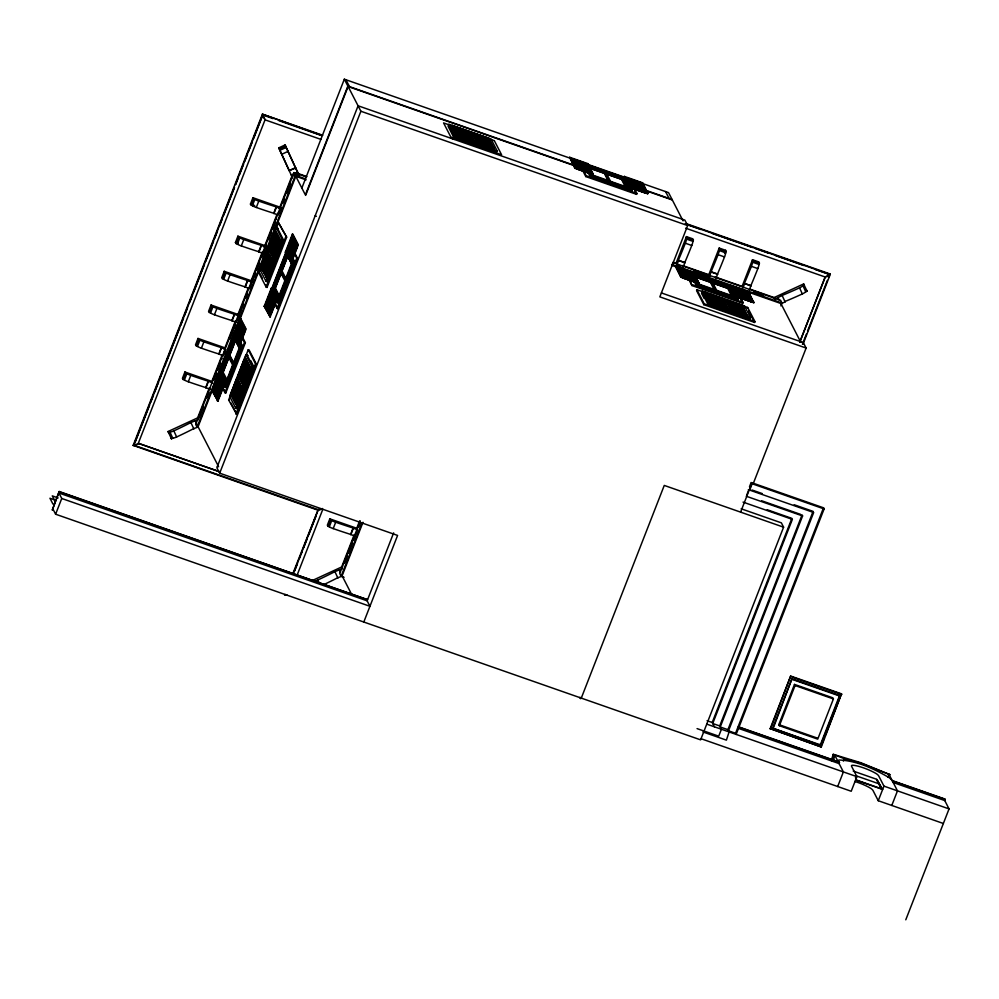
<?xml version="1.0" encoding="UTF-8"?>
<svg xmlns="http://www.w3.org/2000/svg" width="999" height="999" viewBox="0 0 999 999"><rect width="100%" height="100%" fill="white"/><g stroke="black" fill="none" stroke-linecap="round" stroke-linejoin="round"><path stroke-width="1.5" d="M165.497 363.886L133.829 445.179L318.569 509.815M455.444 128.184L455.906 127.51L469.355 132.73M455.507 127.035L468.818 131.693M455.219 128.047L455.731 127.16L455.257 127.835M455.744 129.071L456.256 128.184L455.744 129.071L470.217 134.415M455.956 129.196L456.381 128.746M456.481 130.22L456.955 129.545L470.442 134.54L469.917 135.427L470.442 134.54M456.093 129.758L456.605 128.871L456.143 129.545M456.655 130.557L457.13 129.882L456.655 130.557L470.954 135.552L470.442 136.451M456.743 129.42L456.268 130.095M457.492 132.48L457.967 131.806L471.266 136.463L456.83 130.906L471.091 136.114M457.48 130.569L456.968 131.456L457.48 130.569L470.741 135.439M457.604 131.119L457.13 131.793M457.779 131.456L457.305 132.13M457.967 131.806L457.542 132.268M470.979 137.475L471.491 136.588L458.179 131.93L471.615 137.138M458.666 133.167L458.191 133.841M458.753 134.628L459.228 133.953L472.664 139.161M458.366 134.178L458.878 133.292L458.404 133.966L467.719 137.225M458.928 134.965L459.39 134.291L458.928 134.965L473.226 139.96L472.702 140.847M459.627 136.326L460.102 135.652L473.364 140.534L460.102 135.652M471.603 140.522L459.403 136.189L459.915 135.302L459.44 135.976L473.201 140.734L468.481 131.556M468.993 132.03L468.568 132.492M468.918 133.179L469.393 132.505M469.218 132.168L468.706 133.067L469.218 132.168L455.681 127.373M456.568 129.083L469.867 133.741L455.569 128.746L456.081 127.847L469.567 132.842L469.043 133.729M469.692 133.391L456.206 128.396M469.792 134.865L470.267 134.191M470.042 134.078L455.781 128.859M470.104 135.777L470.616 134.877L457.08 130.095M472.14 138.162L457.879 132.942L458.354 132.268L471.84 137.263L471.316 138.149M458.179 131.93L457.667 132.83L472.015 137.6L471.503 138.499M458.828 133.504L472.352 138.274L471.84 139.161M472.49 138.836L459.053 133.616L458.529 134.515M473.651 134.553L474.125 133.878L473.651 134.553L487.949 139.548L487.437 140.447M473.726 133.404L487.025 138.062M459.353 134.503L472.877 139.286L472.365 140.185M473.776 135.115L488.086 140.11L473.776 135.115L474.3 134.228L487.737 139.423M473.901 133.741L473.426 134.415L473.901 133.741L487.437 138.536L486.913 139.435L487.437 138.536M473.002 139.835L459.565 134.628L459.053 135.527M474.6 135.115L474.125 135.789M474.775 135.452L474.3 136.126M474.875 136.925L475.337 136.251L474.875 136.925L489.123 142.145M475 135.577L474.475 136.476L475 135.577L488.299 140.235L487.787 141.134M475 137.487L475.524 136.601L475.049 137.275M475.649 137.15L475.174 137.825M475.349 138.162L475.861 137.275L475.387 137.949L489.66 143.182M475.749 138.636L476.223 137.962L489.485 142.832L476.036 137.612L475.524 138.499M475.924 138.973L476.398 138.299L475.924 138.973L490.184 144.193M476.398 140.21L476.923 139.323L476.448 139.997L490.746 144.98L490.234 145.879M477.834 142.707L478.309 142.033L491.62 146.678L491.096 147.577L491.62 146.678M478.084 141.895L477.609 142.57L478.084 141.895L491.396 146.541L477.947 141.334L477.435 142.22M486.775 138.861L487.2 138.399M487.562 139.098L474.075 134.103M487.999 141.246L488.474 140.572L474.95 135.802M488.598 141.121L475.162 135.914L474.7 136.588L488.961 141.808M488.311 142.145L488.823 141.259L475.299 136.463M475.824 137.487L489.348 142.27L488.836 143.157M476.348 138.524L489.872 143.294L489.36 144.181M489.997 143.844L476.56 138.636L476.048 139.523M490.359 144.53L476.873 139.535M490.521 144.867L477.097 139.66L476.573 140.547M490.871 145.542L477.435 140.335L476.923 141.221M477.085 141.558L477.609 140.659L491.096 145.654L490.571 146.553M491.221 146.204L476.96 141.009M572.415 160.552L572.739 159.291L585.963 164.073M572.502 160.427L572.739 159.291M572.689 160.777L572.927 159.653L586.238 164.298L572.652 159.428M572.864 161.126L573.101 159.99L586.401 164.648L586.176 165.784M572.939 161.588L573.264 160.315L586.663 165.447M573.214 161.788L573.438 160.664L586.925 165.659L586.7 166.796M573.476 162.612L573.801 161.338L573.563 162.475M573.726 162.812L573.963 161.676L587.275 166.333L586.95 167.595M573.813 163.274L574.138 162.013L587.624 167.02L574.313 162.362L573.988 163.624M574.263 163.836L574.487 162.7L587.712 167.482M587.737 168.819L587.974 167.695L574.662 163.037L574.425 164.173M574.512 164.635L574.837 163.374L588.324 168.381L587.999 169.643M574.787 164.86L575.024 163.724L588.324 168.381M574.875 165.335L575.199 164.061L588.498 168.719L588.274 169.855M575.037 165.659L575.362 164.398L588.586 169.181M575.299 165.871L575.536 164.735L588.848 169.393L575.362 164.398M575.561 166.683L575.886 165.422L589.11 170.205M576.086 167.695L576.411 166.421L589.622 171.216M572.464 158.754L576.947 168.544L572.464 158.754L585.776 163.411L590.259 173.202L576.423 168.356L576.66 167.233M590.184 173.576L590.421 172.452L590.184 173.576L576.598 168.706L576.835 167.57L590.234 172.09L575.736 167.02M585.551 164.872L585.876 163.611L585.639 164.748M585.901 165.572L586.238 164.298M587.212 167.807L587.449 166.671L573.963 161.676M588.523 170.654L588.848 169.393M588.786 170.879L589.023 169.743L575.624 165.21L575.486 166.221M589.048 171.678L589.373 170.404L575.886 165.422M589.135 171.541L589.373 170.404M589.31 171.878L589.547 170.754L575.973 165.884L575.911 167.357L576.236 166.096L589.547 170.754M589.56 172.69L589.885 171.416L576.498 166.895L589.972 171.878M627.047 179.67L627.372 178.409L640.596 183.192M627.584 180.694L627.734 179.096L627.497 180.232M627.672 180.569L627.909 179.433L641.121 184.216M627.847 180.906L628.084 179.77L641.57 184.778L628.259 180.12L628.021 181.256M628.109 181.718L628.433 180.457L641.645 185.24M628.97 183.416L629.295 182.143L642.607 186.801L642.369 187.937M629.145 183.754L629.47 182.492L642.969 187.5L642.644 188.761M629.944 184.99L630.169 183.853L643.481 188.511L630.007 183.516L629.845 185.115L644.18 189.86L630.694 184.865M630.032 185.464L630.357 184.203L643.656 188.848L643.431 189.985M630.207 185.802L630.531 184.54L643.831 189.198L643.506 190.459M629.557 183.729L627.097 177.872L640.409 182.53L645.129 191.708L644.892 192.32L631.068 187.475L631.218 185.876L644.53 190.534L644.293 191.671M640.546 184.678L640.871 183.416L627.372 178.409M640.634 184.553L640.871 183.416M641.058 185.689L641.383 184.428L627.909 179.433M641.583 186.713L641.907 185.439L628.508 180.919L642.082 185.789L641.845 186.913M641.758 187.05L641.907 185.439M627.759 181.031L642.257 186.126L642.032 187.263M628.895 182.954L643.144 187.837L642.981 189.435L643.306 188.174L628.808 183.079L629.033 181.943L642.432 186.476L642.207 187.6M642.457 188.411L642.782 187.138L629.295 182.143M643.481 188.511L643.244 189.648M643.681 190.784L644.005 189.523L630.531 184.54M643.943 190.996L644.093 189.997M644.18 189.86L644.03 191.458L644.355 190.197L630.956 185.664L630.893 187.15L637.637 189.348M631.218 185.876L644.692 190.871L644.467 192.008M631.068 187.475L631.393 186.214L644.867 191.209L644.63 192.345L632.654 188.149M678.833 269.755L679.058 268.619L692.544 273.626L692.482 275.087L692.719 273.951L679.32 269.43L679.083 270.554M679.17 270.429L679.32 269.43M679.345 270.766L679.582 269.63L692.894 274.288L692.569 275.549M679.869 271.79L680.107 270.654L693.418 275.312L693.181 276.436M693.356 276.785L693.593 275.649L680.282 270.991L680.044 272.128M680.132 272.602L680.456 271.341L680.219 272.477M680.744 273.489L680.981 272.352L694.28 277.01L694.055 278.134M681.006 274.313L681.33 273.039L694.642 277.697L694.405 278.833M681.181 274.638L681.505 273.376L694.817 278.034L694.667 279.633M681.705 275.662L682.03 274.4L695.254 279.183M695.179 280.644L695.504 279.383L682.205 274.725L681.88 275.999L696.103 280.856M682.055 276.336L682.379 275.075L695.853 280.057L695.529 281.318M682.217 276.661L682.542 275.399L695.853 280.057M682.742 277.672L683.066 276.411L682.742 277.672L696.053 282.33M696.315 282.555L682.929 278.034L683.154 276.898L696.628 281.568L696.39 282.18L682.654 277.21M678.883 268.269L692.195 272.927L691.957 274.063M683.079 277.522L678.608 267.732L678.371 268.344L692.369 273.276L692.132 274.413M692.544 273.626L692.307 274.75M692.744 275.899L693.069 274.638L679.582 269.63M679.757 269.98L693.244 274.975L693.006 276.111M693.768 275.999L693.443 277.26L693.768 275.999L680.282 270.991M693.618 277.597L693.943 276.336L680.631 271.678M680.806 272.015L694.105 276.661L693.88 277.797M680.981 272.352L694.467 277.36L694.23 278.496M694.492 279.295L694.817 278.034M694.755 279.508L694.992 278.371L681.505 273.376M695.704 281.668L696.028 280.394L682.717 275.736M696.028 280.394L695.791 281.531L688.873 278.996M696.228 282.692L696.553 281.418L682.979 276.548M723.039 300.2L708.603 294.63L722.914 299.638L722.389 300.524M722.165 298.489L708.903 293.619L708.378 294.505L708.516 293.706L713.236 302.884L726.548 307.53L726.31 308.142M708.778 294.98L709.253 294.305L722.514 299.188M709.028 294.168L708.553 294.842M709.302 295.991L709.777 295.317L723.264 300.324L722.739 301.211M709.552 295.204L709.078 295.879M709.44 296.553L709.952 295.667L709.477 296.341L723.776 301.336L723.264 302.222M710.252 296.553L709.777 297.227L710.252 296.553L723.601 300.999L710.127 296.004L709.615 296.903L724.088 302.235M710.426 296.89L709.952 297.565M710.601 297.24L710.139 297.914M710.776 297.577L710.314 298.251L710.776 297.577L724.3 302.347L723.788 303.246M724.437 302.909L711.163 298.039L724.662 303.047L724.138 303.933M711.3 298.601L710.838 299.275L711.3 298.601L724.837 303.384L724.312 304.283M711.475 298.951L711.013 299.625M711.4 300.075L711.875 299.4L725.174 304.058L724.662 304.945L725.174 304.058M711.875 299.4L725.311 304.62M711.713 300.974L712.225 300.087L711.75 300.761L726.048 305.744L725.536 306.631M712.524 300.974L712.05 301.648M712.225 301.985L712.737 301.086L712.262 301.76M712.974 303.134L713.436 302.46L726.698 307.33L713.261 302.098L712.737 302.997L726.236 308.004L726.748 307.105M712.562 302.647L713.086 301.76L712.612 302.435M722.689 299.525L708.428 294.293L708.903 293.619M709.902 295.879L723.438 300.662L722.914 301.548M723.913 301.898L709.652 296.678M724.887 305.07L725.361 304.395M710.701 298.713L724.962 303.933L710.651 298.926L711.163 298.039M725.486 304.957L712.05 299.75L711.538 300.637M712.175 300.299L725.699 305.07L725.187 305.969M725.836 305.632L712.387 300.412L711.875 301.311M725.749 306.755L726.223 306.081L712.699 301.311M727.06 300.2L740.371 304.857M740.259 306.231L740.771 305.332L727.472 300.687L740.908 305.894M726.348 306.631L712.911 301.423L712.399 302.322M713.036 301.973L726.56 306.755L726.048 307.642M727.771 301.573L727.297 302.247L727.771 301.573L741.246 306.568M741.658 308.941L742.17 308.054L727.647 302.934L728.159 302.035L727.697 302.709L741.945 307.917M728.296 302.597L727.821 303.271L728.296 302.597L741.77 307.58L728.508 302.709L727.996 303.596M728.396 304.071L728.858 303.396L742.294 308.604M728.908 305.082L729.382 304.408L742.644 309.278M729.395 306.318L729.907 305.432L743.169 310.302L728.696 304.957L729.208 304.071L728.733 304.745L743.044 309.752L742.532 310.652M729.382 304.408L742.831 309.64M733.016 288.311L733.341 287.05L733.191 288.649M733.278 288.524L733.516 287.387L746.827 292.045L746.503 293.306M729.57 306.668L730.082 305.769L743.343 310.639M733.716 289.673L734.04 288.411L747.264 293.194M747.289 294.543L747.527 293.406L734.215 288.748L733.89 290.01L748.126 294.892M734.065 290.359L734.39 289.098L734.24 290.697M734.34 290.572L734.565 289.435L747.876 294.093L733.466 288.873M734.677 291.233L734.914 290.11L748.401 295.105L735.089 290.447L734.764 291.72M730.956 309.365L731.468 308.466L730.993 309.141M731.605 309.041L731.131 309.715L744.492 314.161L744.954 313.486L731.43 308.691M735.114 292.382L735.351 291.258M735.289 292.732L735.614 291.458L748.925 296.116L748.688 297.252M735.376 292.595L735.614 291.458M735.739 293.294L735.876 292.282M735.813 293.756L736.138 292.495L749.45 297.14M736.163 294.443L736.4 293.306M736.425 294.643L736.663 293.519L749.974 298.164L749.737 299.3M736.688 295.454L736.925 294.318M736.95 295.654L737.187 294.518L750.486 299.176L735.988 294.093L736.226 292.957L749.799 297.827L735.564 292.957M750.749 299.975L737.524 295.192L737.287 296.328M737.462 296.666L737.699 295.529L751.186 300.537L750.961 301.673L737.562 297.14L737.886 295.879L751.26 300.687L751.023 301.298L737.724 296.641L733.241 286.85L735.701 292.707M737.886 295.879L737.562 297.14M727.122 301.91L727.647 301.024L741.121 306.006L740.609 306.905M741.42 306.905L727.984 301.698L727.472 302.585M728.121 302.26L741.645 307.03L741.133 307.929M741.995 309.615L742.519 308.728L729.033 303.733L728.521 304.633M742.744 310.764L743.219 310.09M746.678 293.656L747.002 292.395L733.516 287.387M730.032 305.994L743.568 310.776L743.056 311.663M743.693 311.326L730.257 306.119L729.745 307.005M747.202 294.668L747.527 293.406M729.919 307.342L730.431 306.456L743.918 311.438L743.393 312.337M743.793 312.787L744.255 312.113L730.781 307.13L730.269 308.017M744.043 312L729.794 306.793M747.552 295.354L747.876 294.093M747.727 295.679L748.051 294.418L734.74 289.76M730.094 307.68L730.606 306.793L730.132 307.467L744.43 312.45L743.918 313.349M744.492 314.161L744.954 313.486M744.555 312.999L731.131 307.804L730.606 308.691M744.917 313.698L730.818 308.803L731.293 308.129L744.779 313.124L744.267 314.023M748.251 296.715L748.576 295.454L735.177 290.921L734.939 292.058L749.275 296.815M748.601 297.377L748.925 296.116M748.775 297.739L749.1 296.478L735.526 291.596M749.3 298.751L749.625 297.49L736.138 292.495M749.65 299.438L749.974 298.164M749.824 299.762L750.149 298.501L736.75 293.968L750.224 298.976M750.424 300.649L750.661 299.513L737.362 294.855L737.125 295.991M750.861 301.798L751.011 300.187L737.524 295.192M831.443 760.152L833.241 754.32L860.826 762.712L890.134 774.737L861.138 763.323L844.567 758.79L833.241 754.32M831.755 760.776L833.566 754.944M833.079 761.238L834.889 755.406L843.381 771.927L837.686 786.525M843.343 761.088L844.242 758.166M888.086 777.247L888.985 774.337L897.477 790.858L891.782 805.456M59.191 491.496L52.323 509.965L59.191 491.496L367.57 599.7L59.378 491.87M741.158 508.791L781.38 522.852L783.591 527.172L700.611 739.859L55.607 514.21L61.751 498.476L58.941 493.007L367.132 600.836L369.942 606.293L61.751 498.476M322.565 508.516A5.082 1.336 -24.6 0 1 320.005 509.677L317.769 510.114L133.167 445.392L262.412 114.161L322.702 135.252M166.621 360.989L234.428 187.188M235.564 184.291L262.125 116.221M134.84 442.944L149.563 405.219M150.687 402.31L153.521 395.055M154.658 392.157L158.616 382.005M159.753 379.096L163.149 370.392M164.847 366.046L179.558 328.321M180.694 325.412L183.529 318.157M184.653 315.259L187.487 308.004M189.76 302.197L192.582 294.942M193.719 292.045L204.47 264.473M205.607 261.576L213.536 241.258M214.66 238.361L217.495 231.106M219.755 225.299L222.028 219.493M223.726 215.147L234.478 187.575M235.614 184.678L238.436 177.422M239.573 174.513L243.531 164.36M244.668 161.451L247.502 154.208M248.626 151.299L252.023 142.595M253.721 138.237L262.213 116.483M133.242 445.554L135.477 445.129A5.082 1.336 -24.6 0 0 138.037 443.956L265.047 119.843L264.011 117.57M222.14 354.995L211.838 381.406L184.915 371.99L182.43 378.371L184.365 380.032A5.332 0.949 21.3 0 0 188.299 381.755A117.02 20.729 21.3 0 0 205.707 387.55L210.19 389.41L209.353 387.787L197.615 417.882L198.439 419.505L197.74 419.255M224.925 347.852L198.014 338.436L195.529 344.817L197.465 346.478A5.332 0.949 21.3 0 0 201.398 348.201A117.02 20.729 21.3 0 0 218.806 353.983L223.277 355.856M237.974 314.435L211.051 305.02L208.566 311.388L210.502 313.049A5.332 0.949 21.3 0 0 214.435 314.772A117.02 20.729 21.3 0 0 231.843 320.567L236.313 322.427M251.136 280.707L224.213 271.291L221.728 277.66L223.664 279.32A5.332 0.949 21.3 0 0 227.597 281.044A117.02 20.729 21.3 0 0 245.005 286.838L249.475 288.699L251.473 283.604M263.187 253.571L258.704 251.711A117.02 20.729 21.3 0 1 241.296 245.916A5.332 0.949 21.3 0 1 237.375 244.193L235.427 242.532L237.912 236.164L264.835 245.579M278.184 215.122L273.714 213.262A117.02 20.729 21.3 0 1 256.306 207.467A5.332 0.949 21.3 0 1 252.372 205.744L250.437 204.083L252.922 197.715L279.845 207.13M183.042 379.57L185.539 373.189L184.915 371.99M196.141 346.004L198.626 339.635L198.014 338.436M209.178 312.587L211.663 306.218L211.051 305.02M222.34 278.858L224.825 272.477L224.213 271.291M236.051 243.731L238.536 237.35L237.912 236.164M251.049 205.282L253.534 198.901L252.922 197.715M184.365 380.032L186.863 373.651L185.539 373.189M197.465 346.478L199.95 340.097L198.626 339.635M210.502 313.049L212.987 306.681L211.663 306.218M223.664 279.32L226.149 272.952L224.825 272.477M237.375 244.193L239.86 237.824L238.536 237.35M252.372 205.744L254.857 199.375L253.534 198.901M188.299 381.755L190.784 375.374A117.02 20.729 21.3 0 0 208.192 381.168L212.675 383.029M201.398 348.201L203.883 341.82A117.02 20.729 21.3 0 0 221.291 347.615L225.762 349.475M214.435 314.772L216.92 308.404A117.02 20.729 21.3 0 0 234.328 314.198L238.798 316.059M227.597 281.044L230.082 274.675A117.02 20.729 21.3 0 0 247.49 280.457L251.96 282.33M241.296 245.916L243.793 239.548A117.02 20.729 21.3 0 0 261.201 245.329L265.672 247.203M256.306 207.467L258.791 201.099A117.02 20.729 21.3 0 0 276.199 206.88L280.669 208.754M205.707 387.55L208.192 381.168M218.806 353.983L221.291 347.615M231.843 320.567L234.328 314.198M245.005 286.838L247.49 280.457M258.704 251.711L261.201 245.329M273.714 213.262L276.199 206.88M205.894 387.912L208.379 381.531M218.993 354.345L221.478 347.977M232.03 320.929L234.515 314.56M245.192 287.2L247.677 280.819M258.891 252.073L261.376 245.692M273.901 213.624L276.386 207.243M224.325 349.4L235.477 320.829M237.7 315.122L248.289 287.987M251.061 280.881L262.487 251.598M264.148 247.327L277.048 214.285M279.258 208.616L291.808 176.436M293.968 172.602L195.704 424.463L197.103 427.185L295.367 175.325L293.968 172.602L306.506 176.985M199.001 418.069L203.471 406.605M206.83 398.002L209.066 392.27M213.786 380.182L216.558 373.064M217.67 370.217L220.454 363.099M223.776 354.57L225.262 350.749M229.745 339.285L233.341 330.045M235.489 324.55L233.866 328.721L233.154 328.471M236.813 321.154L238.311 317.332M241.783 308.404L243.481 304.083M245.729 298.314L247.415 293.993M251.848 282.617L253.346 278.796M253.846 277.522L255.507 273.239M256.631 270.379L259.415 263.249M261.638 257.53L263.311 253.247M263.686 252.297L266.358 245.454L265.647 245.205M268.606 239.66L271.428 232.43M272.565 229.533L275.387 222.302M278.684 213.848L281.181 207.43M282.817 203.234L284.465 199.038M286.638 193.444L290.459 183.654M293.531 175.812L294.68 172.852M212 390.534L219.031 372.502L219.655 372.714L225 383.129L217.969 401.161L212 390.534L217.969 401.161M233.104 336.438L240.135 318.406L240.759 318.631L246.104 329.033L239.073 347.065L233.104 336.438L239.76 348.176M306.094 179.87L295.804 176.274L198.077 426.735L217.944 465.372M218.406 375.549L213.262 388.723L218.594 398.114L223.739 384.94L218.406 375.549L219.018 375.761M235.002 335.577L240.122 321.666L239.51 321.453L234.365 334.628L239.086 343.806L239.698 344.031L244.842 330.844M212.612 390.746L218.481 375.686L219.268 375.786M218.656 374.987L240.759 318.631M268.132 282.005L266.009 281.268L259.915 269.418L276.186 227.735L278.309 228.471M234.453 335.489L213.724 389.323M240.572 321.79L239.785 321.703L234.827 335.239M262.762 265.996L261.726 265.447L267.02 252.285M269.942 247.977L268.756 247.415L274.051 234.253M240.247 347.477L239.548 347.24L225.474 383.291L220.117 372.877L234.191 336.825M278.521 222.752L258.903 273.014L266.159 287.113L267.033 287.425L286.651 237.163L278.521 222.752L286.651 237.163M261.925 265.934L275.462 231.268L280.806 241.671L266.745 277.734L260.764 267.108L266.745 277.734M263.249 266.683L262.075 266.121L267.208 252.947L268.394 253.509M270.292 248.651L269.106 248.089L274.4 234.927L275.424 235.477L269.942 249.45L275.274 235.464M219.455 376.136L214.061 389.997L218.831 376.386L219.63 376.473M263.424 267.02L262.25 266.458L267.532 253.296L262.412 266.795L263.599 267.357M270.629 249.325L269.28 248.426L274.575 235.264L269.455 248.763L270.804 249.663M226.186 383.541L220.829 373.127L234.34 338.511M214.211 390.559L215.21 390.759L214.211 390.559L219.181 377.06L214.236 390.334M236.988 355.294L226.423 382.38L221.316 372.44L234.653 338.236M235.514 336.576L240.484 323.077L241.283 323.164M219.73 377.834L215.11 392.02L220.517 377.922L219.73 377.834L214.385 390.909L219.555 377.497L220.342 377.585M236.488 337.013L235.489 336.813L240.659 323.401L241.446 323.489L236.214 337.937L241.159 324.65M263.773 267.695L262.587 267.133L267.882 253.971L262.762 267.457L263.948 268.032M270.979 250L269.63 249.101L274.912 235.939M235.689 336.925L240.634 323.639L241.621 323.838M220.492 378.146L219.693 378.059L214.76 391.346M234.628 339.847L221.84 372.615L226.948 382.555L230.844 372.59M241.596 324.063L240.796 323.963L235.864 337.25M295.542 173.951L298.963 175.15L299.225 174.45M227.16 381.531L222.265 372.015L228.309 356.543L229.183 356.855L223.152 372.315L227.347 380.482M235.477 360.214L233.841 364.435L228.946 354.907L234.977 339.448M235.839 337.487L236.825 337.674L235.839 337.487L240.659 323.401M264.123 268.369L262.937 267.794L268.419 253.833M271.328 250.687L269.967 249.775L275.449 235.801M264.298 268.706L263.112 268.144L268.406 254.982L263.286 268.481L264.473 269.056M271.503 251.024L270.142 250.112L275.437 236.963L270.317 250.449L271.353 250.999M235.514 340.159L222.727 372.927L221.316 372.44M215.447 392.694L220.217 379.083L215.285 392.37M234.016 363.386L229.82 355.219L235.851 339.76M236.551 338.611L241.521 325.1L242.32 325.187M264.635 269.38L263.461 268.818L268.756 255.657L269.955 256.543L268.768 255.981L263.636 269.156L264.81 269.718M271.678 251.348L270.492 250.786L275.637 237.612L276.823 238.174M215.622 393.032L220.592 379.52L221.391 379.608M237.525 339.036L236.538 338.836L241.696 325.437L242.495 325.524M271.853 251.698L270.667 251.124L275.961 237.962L270.854 251.486L271.878 252.035M215.871 392.345L220.529 380.257M236.988 338.261L238.012 335.627M264.997 270.08L263.811 269.505L268.768 255.981M221.566 379.945L220.767 379.857L215.809 393.394M215.784 393.631L216.783 393.818L215.784 393.631L220.754 380.107L221.541 380.194M265.172 270.417L263.986 269.855L269.455 255.856M272.203 252.385L271.029 251.823L276.311 238.661L271.191 252.148L272.377 252.722M215.984 393.731L220.767 379.857M265.347 270.754L264.161 270.18L269.131 256.681L270.317 257.243M216.146 394.068L221.091 380.781L216.321 394.405M237.263 339.972L242.195 326.685L243.194 326.885L242.195 326.685M242.395 326.798L237.437 340.309M265.522 271.091L264.335 270.517L269.468 257.342L270.654 257.917M272.552 253.059L271.366 252.497L276.985 238.511L275.811 237.949M222.44 381.668L221.641 381.568L216.508 394.755L221.266 381.118M242.495 330.444L238.411 340.746L237.612 340.659L242.37 327.035L243.369 327.222M265.697 271.441L264.51 270.866L269.655 257.692L270.679 258.242M272.727 253.409L271.541 252.834L276.835 239.685L271.716 253.184L272.902 253.746M237.612 340.659L242.994 326.785M265.722 271.753L264.685 271.204L269.805 257.705M216.683 395.092L221.628 381.805L222.615 382.005M237.787 340.996L242.732 327.722L243.519 327.809M237.762 341.221L238.749 341.421L237.762 341.221L242.732 327.722M266.221 272.452L264.86 271.541L270.329 257.555M272.927 254.058L271.89 253.509L277.36 239.523M216.833 395.654L217.819 395.854L216.833 395.654L221.79 382.142L222.59 382.23M238.124 341.67L243.344 327.472L242.557 327.372L243.544 327.572M266.396 272.789L265.035 271.878L270.479 257.567L269.455 257.018L264.161 270.18M273.251 254.42L272.065 253.846L277.36 240.697L272.24 254.196L273.426 254.757M217.794 393.756L222.415 381.893M266.571 273.127L265.21 272.228L270.167 258.704L271.353 259.265M217.208 396.103L221.965 382.48M238.112 341.908L239.098 342.108L238.112 341.908L243.069 328.384M222.34 382.929L223.139 383.017L222.34 382.929L217.382 396.441L222.315 383.166L223.114 383.254M244.418 329.27L243.619 329.183L238.486 342.357L243.444 328.833L244.243 328.933M266.733 273.464L265.384 272.565L270.679 259.403L265.559 272.889L266.908 273.801M273.601 255.095L272.415 254.533L278.047 240.572L276.686 239.66M273.626 255.419L272.59 254.87L277.56 241.358L278.746 241.92M217.545 396.778L222.49 383.491L223.289 383.579M239.448 342.769L238.449 342.582L243.594 329.408L244.593 329.595M217.72 397.115L222.939 382.917M238.823 343.019L243.594 329.408M266.758 273.788L265.734 273.239L270.866 260.065L271.903 260.614M273.951 255.769L272.764 255.207L278.059 242.045L279.083 242.595L273.788 255.756M268.481 270.192L267.095 274.151L265.909 273.589L271.204 260.427L266.084 273.926L267.27 274.5M273.976 256.106L272.939 255.557L278.421 241.571M219.018 396.141L223.664 384.028L222.665 383.841L217.707 397.365L223.039 384.29L223.838 384.39L223.039 384.29M243.619 329.183L239.011 343.381L244.393 329.495M273.114 255.894L274.3 256.468L273.114 255.894L278.084 242.382L279.121 242.932M224.013 384.727L223.027 384.528L218.082 397.814L218.868 397.902L223.813 384.615M239.186 343.718L244.131 330.444L239.086 343.806M273.276 255.919L278.409 242.745L279.445 243.294L274.151 256.443M217.982 397.902L223.464 383.928M276.711 247.515L278.396 243.569M240.122 342.045L244.231 331.506M268.818 268.519L271.391 261.925M217.345 400.949L224.388 382.917L219.031 372.502M238.461 346.853L245.492 328.821L240.135 318.406M267.794 252.335L267.17 252.123L271.89 261.301L266.745 274.475L262.038 265.297M274.825 234.303L274.213 234.091L278.921 243.269L273.788 256.443L269.068 247.265M238.986 343.619L239.985 343.806L245.117 330.632M267.12 274.475L272.415 261.326L271.378 260.776L266.084 273.926M266.121 277.522L280.195 241.458L274.837 231.044L276.161 231.506M301.86 188.049L344.33 79.196L668.543 192.62L683.054 220.866M240.222 341.621L242.245 345.567L225.974 387.262L224.738 386.825L241.009 345.13L239.66 342.507M266.009 281.268L282.28 239.573L276.186 227.735M228.808 377.322L230.457 373.102M269.693 272.215L271.391 267.882M274.762 259.228L277.01 253.459M278.696 249.138L280.394 244.805M231.955 369.73L236.401 358.341M238.074 354.058L239.735 349.787M268.219 276.998L269.88 272.727M270.991 269.88L273.776 262.749M275.999 257.055L278.783 249.925M267.245 281.706L283.516 240.01L277.422 228.159M242.083 336.313L245.379 342.719L225.774 392.982L224.887 392.669L244.493 342.407L242.52 338.561M266.159 287.113L285.764 236.85M305.632 195.392L348.102 86.526L574.263 165.659M264.223 306.281L271.253 288.261L271.865 288.474L277.223 298.888L270.192 316.92L264.223 306.281L270.192 316.92M285.327 252.198L292.357 234.166L292.969 234.378L298.326 244.792L291.296 262.824L285.327 252.198L285.939 252.41M248.039 355.432L245.916 354.682L229.658 396.378L235.739 408.229L236.975 408.666L253.247 366.97L247.153 355.12M270.879 290.734L291.733 237.213L297.065 246.603M232.492 392.957L231.456 392.407L236.413 378.871L237.6 379.445M239.673 374.937L238.499 374.375L243.606 360.864L244.63 361.413M264.835 306.506L271.865 288.474M292.969 234.378L286.863 250.637M228.634 399.975L248.252 349.712L249.126 350.025L256.381 364.123L236.763 414.385L228.634 399.975L229.52 400.274M272.103 288.574L286.101 252.685M232.992 393.643L231.631 392.744L245.192 358.216L250.537 368.631L236.476 404.695L231.793 395.579M266.109 305.419L270.879 291.795M289.66 270.454L292.47 263.237L291.758 262.987L277.697 299.051L272.34 288.636L286.413 252.572M233.004 393.968L231.805 393.082L237.1 379.92M240.022 375.612L238.836 375.05L244.131 361.888M269.443 296.803L270.467 294.168M233.329 394.318L231.98 393.419L237.45 379.42M240.047 375.936L239.011 375.387L244.48 361.401M266.283 305.756L271.054 292.145M287.188 251.561L288.187 251.748L287.188 251.561L292.357 238.149L293.157 238.249M266.458 306.094L271.428 292.582L272.215 292.67L271.428 292.582M287.562 251.998L292.332 238.386L293.319 238.574M233.504 394.655L232.143 393.743L237.287 380.569L238.474 381.143M240.372 376.286L239.186 375.724L244.33 362.537L245.504 363.112M277.734 297.989L273.052 288.886L287.113 252.822M293.494 238.911L292.707 238.823L287.737 252.335M233.679 394.992L232.317 394.093L237.612 380.931L232.492 394.418L233.529 394.967M240.547 376.623L239.36 376.061L244.655 362.899L239.523 376.386L240.709 376.96M270.479 296.516L267.083 305.844L266.084 305.644M278.646 298.127L273.539 288.187L286.875 253.996L274.063 288.374L279.171 298.314M272.565 293.344L271.765 293.244L266.808 306.768M239.685 376.411L245.167 362.437L243.956 361.551M272.19 292.907L266.97 307.093L271.765 293.244M233.704 395.304L232.667 394.755L237.812 381.581L238.998 382.155M240.734 377.285L239.698 376.735L244.992 363.574L239.885 377.073L241.059 377.647M279.42 297.377L274.488 287.762L280.519 272.302L284.203 278.047M286.051 280.195L281.156 270.667L287.188 255.207L288.074 255.507L282.043 270.979L286.238 279.133M234.028 395.666L232.842 395.104L237.962 381.606M267.12 307.68L268.119 307.867L267.12 307.68L272.09 294.156L267.145 307.43M288.424 253.684L293.394 240.172L294.193 240.26M234.053 395.991L233.017 395.442L238.499 381.468M241.408 378.309L240.06 377.41L245.192 364.235L246.378 364.81M273.439 295.03L272.44 294.842L267.495 308.117L272.465 294.605L273.264 294.693M289.398 254.121L288.411 253.921L293.369 240.409L294.368 240.609M234.378 396.341L233.192 395.779L238.486 382.617L233.366 396.116L234.553 396.678M241.583 378.646L240.222 377.747L245.517 364.585L240.397 378.084L241.77 379.008M287.175 257.33L274.95 288.686L273.539 288.187M288.599 254.033L293.743 240.859L294.543 240.946M273.601 295.367L272.615 295.167L267.67 308.454M278.871 294.88L275.374 288.074L281.406 272.615M294.518 241.171L293.718 241.084L288.773 254.358M294.168 240.497L288.948 254.695L293.743 240.859M234.728 397.04L233.541 396.466L238.836 383.316L239.872 383.866M241.945 379.345L240.584 378.434L245.729 365.259L246.903 365.834M234.902 397.377L233.716 396.815L239.011 383.653L233.891 397.14L235.077 397.702M242.108 379.682L240.759 378.783L246.054 365.622L240.921 379.108L241.958 379.657M273.401 295.254L268.032 309.141M246.403 365.122L240.921 379.108M268.169 309.715L269.168 309.902L268.169 309.715L273.139 296.204M295.417 242.645L294.418 242.445L289.473 255.732L294.443 242.22L295.242 242.307M235.102 398.027L234.066 397.477L239.36 384.328L234.241 397.827L235.427 398.389M242.133 379.995L241.096 379.445L246.391 366.296L241.283 379.795L242.47 380.369M268.369 309.815L273.514 296.641L274.313 296.728M268.544 310.152L273.489 296.878L274.288 296.965L268.706 310.739L273.664 297.227L274.463 297.315L269.243 311.513M290.447 256.156L289.448 255.956L294.593 242.782L295.592 242.982M269.068 311.176L274.475 297.065L273.689 296.978L268.719 310.502M235.602 398.738L234.415 398.164L239.56 384.99L240.597 385.539M242.645 380.706L241.458 380.132L246.591 366.958L247.777 367.532M289.81 256.643L290.796 256.843L289.81 256.643L295.217 242.532M235.776 399.063L234.59 398.501L239.885 385.339L234.765 398.838L235.951 399.4M242.657 381.019L241.621 380.469L246.915 367.307L241.795 380.806L242.982 381.381M290.01 256.755L295.392 242.869M290.172 257.08L295.117 243.806L296.104 243.993L295.117 243.806M295.317 243.906L290.347 257.43M235.976 399.737L234.94 399.188L240.422 385.202M243.007 381.705L241.983 381.156L247.452 367.17M269.418 311.863L274.188 298.239M290.522 257.767L295.292 244.143L296.091 244.231M236.151 400.075L235.115 399.525L240.409 386.363L235.289 399.85L236.476 400.424M243.331 382.055L242.158 381.493L247.44 368.331L242.32 381.83L243.506 382.392M272.24 304.57L274.288 299.3M295.916 243.893L290.971 257.18L289.972 256.98M269.593 312.2L274.563 298.689L275.362 298.776M291.496 258.204L290.497 258.004L295.667 244.593L296.466 244.68M275.537 299.113L274.737 299.026L269.767 312.525L274.713 299.25L275.499 299.338M295.667 244.593L290.871 258.441L295.642 244.83L296.441 244.917L291.233 259.141M236.651 400.761L235.464 400.199L240.759 387.038L235.639 400.549L236.85 401.436L235.814 400.886L240.959 387.712L242.145 388.286L236.85 401.436M243.681 382.729L242.495 382.167L247.789 369.006L242.682 382.517L243.868 383.092M269.942 312.874L275.087 299.7M290.846 258.679L291.845 258.866L290.846 258.679L296.191 245.604M235.639 400.549L240.784 387.375L241.97 387.937M270.117 313.224L274.737 299.026M244.043 383.429L242.857 382.854L248.152 369.705L249.176 370.254L243.881 383.404M291.396 259.478L296.366 245.954L297.165 246.054M236.838 399.088L238.374 395.129M239.922 391.183L241.458 387.225M243.868 381.056L245.404 377.11M246.953 373.151L248.489 369.193M270.816 313.873L270.205 313.649L275.237 300.287M288.549 253.222L291.92 259.777L291.308 259.565L296.341 246.191L297.34 246.391L292.195 259.565L291.209 259.365M272.277 309.003L273.301 306.368M295.442 249.65L296.466 247.015M275.349 301.348L270.717 313.211L269.93 313.124M296.453 247.265L292.02 259.228L291.034 259.028M241.621 388.261L242.245 388.474L237.1 401.648L236.488 401.436L241.621 388.261L236.913 379.083L237.525 379.295M244.555 361.263L243.943 361.051L248.664 370.229L243.519 383.404L238.798 374.225L239.423 374.438M269.568 316.695L276.598 298.664L271.253 288.261M290.672 262.612L297.714 244.58L292.357 234.166M271.091 313.649L275.724 301.798M237.175 404.945L235.851 404.483L249.925 368.419L244.568 358.004L245.891 358.466L251.248 368.881L249.925 368.419M244.143 383.616L249.275 370.442L248.664 370.229M235.739 408.229L252.01 366.533L245.916 354.682M291.883 258.254L293.231 260.889L276.96 302.585L279.083 303.321M237.737 403.496L239.435 399.175M241.683 393.406L244.493 386.188M245.617 383.304L248.439 376.099M280.657 293.531L283.466 286.313M284.59 283.429L287.4 276.224M242.008 393.094L243.644 388.873M279.932 295.879L283.216 287.45M289.897 270.354L291.533 266.134M239.061 401.111L240.734 396.84M244.068 388.286L245.729 384.016M249.076 375.462L250.737 371.191M281.955 291.184L284.727 284.066M286.95 278.359L288.624 274.088M291.396 266.97L292.52 264.111L289.76 259.078M278.197 303.009L294.468 261.326L292.432 257.367M235.889 414.073L255.494 363.811L248.252 349.712M294.305 252.06L297.602 258.479L277.984 308.728L277.11 308.429L296.715 258.167L294.081 253.034M363.798 622.027L397.59 535.427L219.68 473.176L360.889 111.251L344.33 79.196M448.476 125.549L454.57 137.4L496.678 152.135L497.152 150.911L491.071 139.061L448.951 124.326L448.139 126.423L453.546 136.95M452.41 125.424L457.517 136.451L493.943 149.201L494.18 148.589L488.836 138.174L452.41 125.424L457.754 135.839L494.18 148.589M454.945 127.51L455.182 126.898L459.652 136.688L471.628 140.884M454.22 138.274L455.044 136.176L448.951 124.326M457.754 135.839L457.242 137.15L471.815 142.245M292.957 573.364L318.244 509.353M293.644 572.964L300.387 555.669M301.511 552.784L318.381 509.552M294.63 570.916L297.44 563.711M299.688 557.954L301.935 552.185M303.621 547.864L306.993 539.21M308.691 534.89L315.996 516.158M297.415 574.375L322.727 509.527M470.379 132.417L470.616 131.806L475.736 142.82M359.565 521.016L356.743 528.259L329.82 518.843L327.335 525.212L329.27 526.873A5.332 0.949 21.3 0 0 333.204 528.596A117.02 20.729 21.3 0 0 350.612 534.39L355.095 536.251L353.446 540.471M327.947 526.411L330.432 520.029L329.82 518.843M477.872 143.069L473.389 133.279M329.27 526.873L331.755 520.504L330.432 520.029M333.204 528.596L335.689 522.227A117.02 20.729 21.3 0 0 353.097 528.009L357.58 529.882M486.463 138.549L486.7 137.937L491.171 147.727L479.195 143.531M350.612 534.39L353.097 528.009M350.799 534.752L353.284 528.371M341.633 566.982L354.258 534.627L355.095 536.251M360.264 520.941L339.722 573.563L341.121 576.286L344.068 577.322M344.655 562.986L347.402 555.943M348.501 553.134L352.347 543.281M355.582 534.977L357.08 531.156M358.703 526.985L360.402 522.627M341.121 576.286L362.025 522.727M362.999 522.277L342.108 575.836L352.035 595.154M367.132 600.836L393.643 532.867M569.692 157.28L574.812 168.307L593.019 174.675L593.256 174.063L587.912 163.661L569.692 157.28L575.049 167.695L593.256 174.063M587.912 163.661L593.906 176.548M588.074 166.521L622.827 178.084L627.934 188.024M634.265 188.336L636.9 193.469L636.563 194.343L585.801 176.573L586.138 175.712L583.503 170.579M632.005 190.821L589.885 176.086L590.359 174.862L589.01 172.24M608.478 181.518L604.283 173.351L604.632 172.49L589.01 167.02M626.098 186.688L621.902 178.521L606.281 173.064L605.931 173.938L621.553 179.395L625.749 187.562M621.553 179.395L621.902 178.521M626.111 186.938L622.277 179.483L622.827 178.084M623.913 177.472L628.995 188.586L623.913 177.472L587.487 164.735M624.338 176.398L629.445 187.425L647.664 193.794L647.901 193.182L642.544 182.767L624.338 176.398L629.682 186.813L647.901 193.182M631.58 187.662L627.097 177.872M631.655 191.696L632.479 189.598L631.131 186.963M642.544 182.767L647.664 193.794M219.68 473.176L216.87 467.719L358.092 105.782L684.852 220.105L687.662 225.562L659.839 296.865L806.131 348.052L753.059 484.09L752.472 482.954L749.687 490.109M683.316 267.133L684.79 262.525A117.02 22.615 -70.7 0 0 691.77 245.467A5.332 1.036 -70.7 0 0 692.981 241.371L692.881 238.861L686.438 236.613L676.048 263.261L673.164 262.25M675.599 266.87L675.836 266.258L694.043 272.627L699.163 283.654L680.956 277.285L675.599 266.87L693.806 273.239L700.037 285.514M684.977 262.887L678.346 260.277A117.02 22.615 -70.7 0 0 685.326 243.219A5.332 1.036 -70.7 0 0 686.55 239.111L686.438 236.613M678.533 260.639L676.872 264.885L680.744 266.233M680.956 277.285L675.836 266.258M740.409 297.315L743.044 302.447L742.707 303.321L691.945 285.552L690.309 280.831M695.679 285.939L696.503 283.841L695.154 281.206M696.915 289.71L696.578 290.584L703.82 304.683L754.582 322.44L754.932 321.566L747.677 307.467L696.915 289.71L704.17 303.808L754.932 321.566M698.701 284.827L697.639 281.518M699.325 285.439L697.614 281.181M702.297 291.121L701.822 292.345L707.904 304.195L750.024 318.931L750.499 317.707L744.417 305.856L702.297 291.121L708.391 302.972L750.499 317.707M719.193 248.064L719.292 250.574A5.332 1.036 -70.7 0 1 718.081 254.67A117.02 22.615 -70.7 0 1 711.088 271.728L709.627 276.336L708.791 274.713L719.193 248.064L725.624 250.312L725.736 252.822A5.332 1.036 -70.7 0 1 724.512 256.93A117.02 22.615 -70.7 0 1 717.532 273.976L716.058 278.584M714.622 290.497L710.426 282.33L710.764 281.456L695.142 275.999M732.242 295.916L728.034 287.5L712.412 282.043L712.075 282.917L727.697 288.374L732.005 296.778M703.82 304.683L704.17 303.808M724.537 253.122L725.624 250.312M707.904 304.195L708.391 302.972M741.658 306.281L742.17 304.97L747.289 315.996L710.863 303.246L705.756 292.232L705.244 293.531L709.253 301.348M727.697 288.374L728.034 287.5M694.417 274.975L728.958 287.063L728.408 288.461L695.316 276.873M735.127 297.565L730.057 286.451L693.631 273.714M730.232 285.989L730.469 285.377L748.688 291.745L753.795 302.772L735.589 296.403L730.232 285.989L748.451 292.357L753.795 302.772M729.07 309.628L723.963 298.601L723.726 299.213L705.519 292.832L710.863 303.246M735.589 296.403L730.469 285.377M731.206 309.865L726.735 300.075M581.281 698.114L664.26 485.427L783.591 527.172M749.375 290.247L750.848 285.639A117.02 22.615 -70.7 0 0 757.829 268.581A5.332 1.036 -70.7 0 0 759.04 264.485L758.94 261.975L752.509 259.715L742.107 286.376L715.222 276.973M751.036 286.001L744.405 283.379A117.02 22.615 -70.7 0 0 751.385 266.333A5.332 1.036 -70.7 0 0 752.609 262.225L752.509 259.715M737.262 295.941L738.611 298.576L738.136 299.8L696.028 285.065L693.993 281.119M742.931 287.987L744.592 283.741M739.797 305.344L740.047 304.732L744.517 314.523M743.93 307.08L744.417 305.856M747.339 308.341L747.677 307.467M775.249 298.401L774.937 299.188L774.113 297.565L749.962 289.123M780.868 305.881L781.992 302.997L780.594 300.274L672.864 262.587M799.774 341.995L825.174 276.873L828.183 275.612M799.849 342.145L825.261 277.035L826.061 276.76A5.082 1.336 -24.6 0 0 828.608 275.574L830.256 274.013L686.088 223.576M802.422 344.23L806.38 334.066M807.517 331.168L827.334 280.382M828.458 277.485L829.595 274.575M802.784 343.981L803.333 342.582L661.425 292.944M803.208 343.718L830.344 274.163M749.475 486.788L751.148 482.492L751.735 483.616L824.113 508.941L736.138 734.415L735.551 733.278L728.508 730.818L813.686 512.512L748.363 489.647M746.84 494.78L748.538 490.434M740.609 512.125L751.735 483.616M703.608 730.893L703.171 732.017L726.398 740.147L729.095 731.942L727.921 729.682L720.242 726.997L802.597 515.946L802.06 514.897L719.705 725.948L721.415 729.258L718.718 736.176L697.065 728.608M714.422 726.81L712.212 722.502L791.857 518.369L767.195 509.74M727.921 729.682L813.099 511.376L794.193 504.757M735.551 733.278L823.526 507.804L752.472 482.954M770.154 728.608L790.659 676.048L841.508 693.83L821.303 746.99L770.154 728.608L821.303 746.99M770.466 729.208L790.659 676.048M772.664 728.184L791.945 678.771L839.61 695.441L820.329 744.867L772.664 728.184L820.666 745.529L839.947 696.116L839.297 694.842M773.014 728.858L791.945 678.771M778.82 724.6L794.492 684.415L832.841 697.826L833.416 698.938L817.731 739.135L779.382 725.711L778.82 724.6L817.157 738.024M779.382 725.711L795.067 685.526L794.492 684.415M821.553 744.967L824.325 737.874M825.436 735.027L841.508 693.83M838.898 763.224L839.347 762.087L739.447 727.135M839.347 762.087L839.085 763.586L737.712 728.121M905.781 919.804L949.05 808.903L883.953 786.126L878.733 775.973A19.268 3.409 21.3 0 0 876.635 773.888A15.46 2.735 21.3 0 0 852.085 765.296A15.622 2.772 21.3 0 0 851.598 766.333L856.905 776.66L851.21 791.258L701.048 738.723M943.356 823.488L878.258 800.723L883.953 786.126M893.006 782.155L893.456 781.018L945.017 799.05L944.754 800.549L949.05 808.903M893.456 781.018L893.193 782.504L944.754 800.549M133.167 445.392L134.278 444.393M455.044 127.71L455.556 126.823M456.793 131.119L457.305 130.232L470.566 135.102M458.054 133.279L458.529 132.605L458.017 133.491M459.265 135.639L459.74 134.965L459.228 135.852M468.344 132.368L468.868 131.468M469.093 133.516L469.567 132.842M469.218 134.066L469.742 133.179M469.405 134.415L469.917 133.529M469.617 134.54L470.092 133.866M470.142 135.552L470.616 134.877M470.279 136.114L470.791 135.227M470.492 136.226L470.954 135.552M470.666 136.563L471.128 135.889M470.804 137.138L471.316 136.251M471.016 137.263L471.491 136.588M473.251 134.078L473.763 133.192M471.141 137.812L471.665 136.913M471.366 137.937L471.84 137.263M471.54 138.274L472.015 137.6M471.715 138.624L472.19 137.949M471.89 138.948L472.352 138.274M472.015 139.51L472.527 138.611M472.19 139.835L472.702 138.948M472.402 139.96L472.877 139.286M472.527 140.509L473.051 139.623M472.752 140.634L473.226 139.96M472.889 141.209L473.401 140.31M476.273 139.648L476.735 138.973L476.223 139.872M476.785 140.659L477.26 139.985L476.748 140.884M477.31 141.671L477.784 140.996L477.26 141.895M486.6 138.524L487.075 137.85M487.087 139.773L487.612 138.886M487.262 140.097L487.774 139.211M487.475 140.222L487.949 139.548M487.662 140.572L488.124 139.897M487.837 140.909L488.299 140.235M488.136 141.796L488.648 140.909M488.361 141.933L488.823 141.259M488.486 142.482L488.998 141.596M488.698 142.595L489.173 141.92M488.873 142.944L489.348 142.27M489.011 143.506L489.522 142.62M489.185 143.856L489.697 142.957M489.398 143.968L489.872 143.294M489.535 144.518L490.047 143.631M489.76 144.655L490.222 143.981M489.885 145.205L490.397 144.318M490.059 145.542L490.571 144.643M490.272 145.654L490.746 144.98M490.397 146.216L490.921 145.317M490.621 146.329L491.096 145.654M490.746 146.878L491.258 145.991M490.921 147.215L491.433 146.329M572.477 159.078L572.24 160.215L586.488 165.11M573.389 162.138L573.626 161.001L586.925 165.659M574.662 163.037L588.061 168.157M576.598 168.706L589.997 173.227M576.873 168.931L577.11 167.795L590.496 172.59M587.012 166.134L573.701 161.476M627.11 178.197L626.972 179.208M627.559 178.759L640.771 183.541M628.858 181.606L642.257 186.126M629.657 182.842L642.969 187.5M631.331 187.687L631.568 186.551L644.867 191.209M640.946 183.891L627.647 179.233M643.144 187.837L642.906 188.973M644.967 191.696L644.73 192.819L631.418 188.174L631.655 187.038L645.129 191.708M679.008 270.105L679.233 268.968L692.457 273.751M679.932 270.317L693.244 274.975M681.156 272.702L694.467 277.36M681.593 273.838L695.167 278.721L681.855 274.063M682.205 274.725L695.591 279.857M682.891 276.074L696.378 281.069M708.953 295.329L709.427 294.655L708.915 295.542M710.476 298.589L710.988 297.69L724.263 302.572M711.226 299.737L711.7 299.063L711.176 299.95M721.69 299.163L722.202 298.276M721.915 299.288L722.377 298.614L721.865 299.5M722.052 299.862L722.564 298.963M722.227 300.2L722.739 299.3M722.439 300.312L722.914 299.638M722.564 300.874L723.089 299.975M722.789 300.999L723.264 300.324M722.964 301.336L723.438 300.662M723.089 301.885L723.601 300.999M723.313 302.01L723.776 301.336M723.488 302.36L723.963 301.686M733.703 287.737L747.177 292.732L733.878 288.074M723.613 302.909L724.138 302.023M723.825 303.022L724.3 302.347M723.963 303.584L724.475 302.685M734.215 288.748L747.614 293.881M724.188 303.721L724.662 303.047M724.362 304.058L724.837 303.384M726.598 300.874L727.11 299.987M726.81 300.999L727.284 300.324L726.773 301.223M724.537 304.395L724.999 303.721M726.947 301.573L727.472 300.687M725.012 305.632L725.536 304.745M725.224 305.744L725.699 305.07M725.361 306.306L725.873 305.407M725.574 306.418L726.048 305.744M735.788 291.82L749.1 296.478M728.209 303.721L728.683 303.047L728.171 303.946M725.873 307.305L726.385 306.418M726.56 306.755L726.098 307.43L722.102 306.031M729.095 305.432L729.557 304.757L729.045 305.657M729.27 305.769L729.732 305.095L729.22 305.994M729.607 306.443L730.082 305.769M730.481 308.129L730.956 307.455L730.431 308.354M739.897 305.532L740.421 304.645M740.072 305.869L740.596 304.982L724.45 299.463M740.309 306.006L740.771 305.332M740.484 306.356L740.946 305.682M740.646 306.681L741.121 306.006M740.783 307.242L741.295 306.343M748.651 295.904L734.502 290.896M740.958 307.58L741.47 306.693M741.171 307.704L741.645 307.03M741.295 308.254L741.82 307.367M741.52 308.379L741.995 307.704M741.695 308.728L742.17 308.054M741.832 309.278L742.344 308.391M742.045 309.403L742.519 308.728M742.17 309.952L742.694 309.066M742.357 310.314L742.869 309.415M742.569 310.427L743.044 309.752M742.869 311.313L743.393 310.427M743.094 311.451L743.568 310.776M751.011 300.187L750.686 301.448L738.711 297.252M743.231 312L743.743 311.114M743.443 312.113L743.918 311.438M743.568 312.675L744.093 311.788M743.968 313.124L744.43 312.45M744.093 313.674L744.605 312.787M744.305 313.798L744.779 313.124M133.841 444.992L134.528 444.368M285.065 594.38L284.59 595.142L286.838 594.717M321.878 508.703L319.58 509.64M292.532 177.822L278.733 147.889L285.04 144.967L288.062 151.361A117.02 1.336 65.2 0 1 295.517 167.67L298.851 174.9M285.664 146.166L279.345 149.076L278.733 147.889M286.238 147.415L279.92 150.337L281.755 154.283A117.02 1.336 65.2 0 1 289.198 170.579L295.704 168.032M281.755 154.283L288.062 151.361M289.198 170.579L295.517 167.67M291.246 175.012L297.565 172.09M198.077 427.06L193.694 428.633A117.02 30.657 -24.6 0 1 176.636 436.963A5.332 1.399 -24.6 0 1 172.777 438.224L171.478 438.823L168.069 431.518L198.414 417.507M197.927 419.742L190.896 422.54A117.02 30.657 -24.6 0 1 173.838 430.869A5.332 1.399 -24.6 0 1 169.98 432.117L168.681 432.717L168.069 431.518M773.301 297.939L803.646 283.928L804.27 285.127L802.971 285.726A5.332 1.399 -24.6 0 1 799.55 287.824A117.02 30.657 -24.6 0 1 782.117 295.429L785.089 301.885L780.893 303.833M775.449 298.951L782.117 295.429M785.089 301.885L784.902 301.523A117.02 30.657 -24.6 0 0 802.334 293.931A5.332 1.399 -24.6 0 0 805.756 291.82L807.055 291.221L803.646 283.928M312.088 580.631L342.445 566.62M341.945 568.843L334.915 571.64A117.02 30.657 -24.6 0 1 317.857 579.969A5.332 1.399 -24.6 0 1 314.273 581.181M323.539 584.727A117.02 30.657 -24.6 0 0 337.712 577.747L342.108 576.161M135.764 444.83L138.674 443.369L219.218 471.553M135.052 445.079L134.041 445.254M273.876 233.903L274.75 234.44M274.226 234.603L275.112 235.127M274.937 234.79L273.901 234.241M275.087 236.276L275.961 236.8M275.799 236.476L274.762 235.926M275.262 236.613L276.136 237.15M293.469 239.148L292.67 239.048L287.912 252.672M276.136 238.324L277.023 238.848M277.185 240.347L278.396 241.246L277.21 240.672M278.059 240.884L276.86 239.997L271.716 253.184M295.567 243.219L294.967 243.244M268.731 247.078L269.767 247.627M269.093 247.777L270.117 248.326M269.28 248.426L270.467 248.988M269.455 248.763L274.588 235.589L275.774 236.151M287.362 251.898L288.361 252.085M270.317 250.449L275.462 237.275L276.648 237.849M270.854 251.486L276.473 237.512L275.287 236.938M288.236 253.584L289.023 253.671M288.411 253.921L289.198 254.008M271.191 252.148L276.336 238.973L277.522 239.548M266.833 251.935L267.72 252.46M267.195 252.622L268.069 253.159M267.894 252.822L266.87 252.272M289.273 255.619L290.072 255.707M289.448 255.956L290.247 256.044M272.24 254.196L277.385 241.021L278.571 241.583M268.768 254.508L267.732 253.958M272.59 254.87L277.734 241.696L278.908 242.257M268.931 254.832L267.907 254.283L262.762 267.457M269.106 255.17L268.082 254.62L269.443 255.532L263.811 269.505M290.322 257.667L291.321 257.854M290.497 258.004L291.296 258.092M290.672 258.329L291.471 258.429M269.106 256.356L269.992 256.88M270.155 258.379L271.029 258.916M270.854 258.579L269.83 258.029L264.685 271.204M271.728 260.264L270.692 259.715L265.559 272.889M272.078 260.964L271.054 260.414M262.05 265.809L263.087 266.358M262.412 266.795L267.557 253.609L268.743 254.183M263.286 268.481L268.431 255.307L269.78 256.206M264.86 271.541L265.884 272.09M265.21 272.228L270.354 259.053L271.528 259.615M272.39 293.007L271.403 292.807L266.633 306.431M272.54 293.569L271.94 293.594M273.576 295.604L272.789 295.504L267.844 308.791L272.615 295.167M265.909 305.319L266.708 305.407M266.258 305.981L267.058 306.081M267.295 308.017L268.094 308.104M268.344 310.052L269.143 310.14M269.218 311.75L270.017 311.838M269.393 312.1L270.192 312.188M269.742 312.762L270.542 312.849M240.559 322.04L239.96 322.065M242.645 326.111L242.058 326.124M244.568 329.832L243.968 329.845M235.314 336.476L236.114 336.563M235.489 336.813L236.288 336.9M236.014 337.824L236.813 337.924M236.363 338.499L237.15 338.586M236.538 338.836L237.325 338.936M237.063 339.86L237.849 339.96M237.412 340.559L238.212 340.647M237.587 340.896L238.586 341.084M237.937 341.558L238.724 341.658M238.286 342.245L239.073 342.332M238.449 342.582L239.248 342.669M238.624 342.919L239.623 343.119M239.011 343.381L239.61 343.369M243.606 360.864L244.817 361.763M243.781 361.213L244.992 362.113M244.817 363.236L245.854 363.786M246.054 364.448L245.017 363.898L239.885 377.073M246.216 365.946L247.103 366.483M248.152 368.531L247.115 367.982L248.476 368.881M238.461 374.038L239.498 374.588M238.823 374.737L239.698 375.262M239.011 375.387L244.156 362.212L245.342 362.774M240.06 377.41L241.084 377.959M240.397 378.084L245.542 364.91L246.728 365.472M219.468 375.886L218.481 375.686M219.655 376.236L218.656 376.049L213.898 389.672M236.751 379.245L237.787 379.795M241.283 379.795L246.416 366.621L247.602 367.195M236.925 379.583L237.962 380.132M220.667 378.484L220.067 378.509M241.795 380.806L246.94 367.632L248.127 368.194M238.149 380.794L237.113 380.244L231.98 393.419M237.787 381.256L238.823 381.805M242.32 381.83L247.465 368.643L248.826 369.555M242.682 382.517L247.814 369.343L248.851 369.892M238.311 382.292L239.348 382.842M239.023 382.48L237.987 381.93L232.842 395.104M238.836 383.316L240.047 384.203M239.186 383.978L240.397 384.877M240.06 384.515L238.861 383.628M223.489 383.691L222.49 383.491M240.235 386.026L241.109 386.563M231.431 392.07L232.455 392.619M231.456 392.407L232.642 392.969M214.385 390.909L215.185 390.996M232.492 394.418L238.124 380.469L236.938 379.907M215.247 392.595L216.046 392.682M215.422 392.932L216.421 393.131M215.959 393.956L216.945 394.155M233.366 396.116L238.511 382.942L239.685 383.504M216.308 394.642L217.108 394.73M216.483 394.98L217.282 395.067M233.891 397.14L239.51 383.166L238.336 382.605M234.241 397.827L239.385 384.652L240.747 385.564M217.008 396.004L217.794 396.091M217.345 396.665L218.144 396.765M217.52 397.015L218.519 397.202M234.765 398.838L239.91 385.664L241.084 386.226M217.907 397.465L218.506 397.452M235.289 399.85L240.422 386.675L241.608 387.25M830.256 274.013L828.733 274.226L815.509 269.593M587.212 165.434L623.638 178.172M589.51 167.02L622.614 178.609L627.085 187.3M590.609 168.406L622.277 179.483M590.084 168.394L604.283 173.351M573.351 164.96L347.864 86.064L305.382 194.917L295.804 176.274M645.529 190.21L672.065 199.488M645.966 190.747L672.302 199.962M582.742 170.017L589.66 172.552M629.27 187.887L592.844 175.15L590.834 171.241M590.359 174.862L632.479 189.598M592.569 175.849L624.625 187.063M608.104 181.506L593.181 176.461L590.834 170.966M612.587 183.079L624.85 187.537M475.474 136.813L488.786 141.471M586.138 175.712L636.9 193.469M459.865 135.514L473.176 140.172M477.485 142.008L491.57 146.903M478.109 142.457L491.408 147.115M479.17 143.169L491.146 147.352M455.044 136.176L497.152 150.911M482.017 145.817L492.22 149.388M477.272 144.393L484.378 146.878M459.303 138.274L492.407 149.85M461.488 140.809L465.846 142.333M484.727 148.938L494.892 152.497M450.474 137.887L454.832 139.41M685.164 223.776L829.495 274.275M687.687 224.875L700.911 229.495M712.662 233.616L752.334 247.49M755.269 248.514L768.493 253.147M775.836 255.719L803.758 265.484M360.889 111.251L687.662 225.562M685.614 228.172L825.261 277.035M687.062 237.812L693.493 240.06M719.804 249.263L726.236 251.511M753.121 260.914L759.552 263.174M686.55 239.111L692.981 241.371M719.292 250.574L725.736 252.822M752.609 262.225L759.04 264.485M685.326 243.219L691.77 245.467M718.081 254.67L724.512 256.93M751.385 266.333L757.829 268.581M273.077 118.631L262.787 115.022L262.412 114.161L321.516 135.352M678.346 260.277L684.79 262.525M711.088 271.728L717.532 273.976M744.405 283.379L750.848 285.639M278.958 120.692L321.603 135.602M711.276 272.09L717.719 274.338M682.479 265.509L708.791 274.713M265.047 119.843L320.929 139.398M693.543 270.717L709.627 276.336M753.633 291.733L763.573 295.217M671.678 264.398L781.992 302.997M672.09 265.434L780.893 303.509L800.748 342.145M694.817 274.912L729.782 287.15M694.218 275.499L728.758 287.587L733.229 296.278M680.369 271.466L693.681 276.124M696.228 277.36L710.426 282.33M682.492 276.873L686.475 278.271M739.784 296.928L746.44 299.25M681.193 276.673L699.4 283.042M735.826 295.791L754.033 302.16M698.975 284.128L735.401 296.865L730.057 286.451M696.503 283.841L738.611 298.576M701.46 286.014L714.235 290.484M718.731 292.058L728.671 295.542M707.954 288.461L733.865 297.527M692.282 284.678L743.044 302.447M711.45 295.916L720.766 299.176M733.653 303.684L737.637 305.082M729.158 304.283L742.469 308.941M713.423 301.898L722.739 305.157M735.626 309.665L739.622 311.064M731.455 309.253L744.755 313.911M712.786 302.772L716.783 304.171M738.985 311.938L742.981 313.336M711.101 302.635L747.527 315.384M729.532 310.577L745.554 316.183M719.03 307.13L726.123 309.615M712.649 305.07L745.754 316.646M306.855 176.573L298.127 173.526L298.963 175.15M295.367 175.325L305.657 178.933M315.135 215.859L316.371 216.296M278.296 212.787L278.996 213.037M250.437 204.083L254.683 205.569M275.811 219.156L276.511 219.405M282.28 239.573L284.39 240.322M280.195 241.458L281.518 241.92L276.835 232.817M296.715 258.167L297.602 258.479M268.419 249.288L267.807 249.076L273.776 259.703M293.231 260.889L295.354 261.626M263.162 251.573L263.861 251.823M235.427 242.532L238.262 243.519M271.89 261.301L272.515 261.513L269.817 256.268M281.156 270.667L282.043 270.979M259.915 269.418L261.151 269.855M274.488 287.762L275.374 288.074M272.34 288.636L273.052 288.886M250.649 283.641L251.348 283.891M240.522 309.603L241.221 309.852L238.736 316.221L238.037 315.971M752.01 489.997L762.187 493.556M761.625 500.749L800.611 514.385M746.265 496.241L802.597 515.946M743.031 502.11L792.369 519.368L712.724 723.501L719.705 725.948M244.493 342.407L245.379 342.719M241.009 345.13L242.245 345.567M223.901 352.197L224.6 352.447M255.494 363.811L256.381 364.123M228.946 354.907L229.82 355.219M252.01 366.533L253.247 366.97M221.416 358.579L222.115 358.816M238.162 376.248L237.537 376.036L243.506 386.663M222.265 372.015L223.152 372.315M220.117 372.877L220.829 373.127M231.119 394.28L230.507 394.068L235.851 404.483M217.42 466.321L218.644 466.745M138.749 443.531L219.305 471.703M790.971 676.648L841.82 694.43M792.294 679.445L839.947 696.116M795.067 685.526L833.416 698.938M341.758 568.356L342.457 568.606M738.161 726.985L839.535 762.449M893.63 781.368L945.204 799.412M853.246 771.091L876.298 779.158L881.205 788.698L856.717 780.132L855.431 777.622M707.092 720.716L712.212 722.502M855.581 775.624L878.633 783.691M706.743 724.125L856.905 776.66M58.142 497.939L52.273 495.879L55.232 501.635M855.594 780.007L882.654 789.472L876.835 779.345L881.817 789.023M55.819 500.299L49.95 498.251L52.91 503.996L54.146 504.433M292.707 238.823L288.074 253.009L293.019 239.723M293.394 240.172L288.249 253.346M294.593 242.782L289.835 256.418M274.425 235.252L275.599 235.814M276.161 238.649L277.347 239.211M277.697 239.885L276.511 239.31L277.872 240.235M287.038 250.986L291.983 237.712L287.213 251.336M289.136 255.057L294.068 241.77L289.31 255.394M269.792 249.425L271.154 250.337M267.382 253.284L268.569 253.846M268.256 254.97L269.618 255.881M270.529 259.39L271.703 259.952M262.725 265.659L261.538 265.097L262.912 266.009M270.692 291.446L265.934 305.082M272.964 295.866L268.207 309.49M275.062 299.95L270.292 313.561M239.785 321.703L235.165 335.901L240.11 322.627M240.484 323.077L235.339 336.251M241.521 325.1L236.388 338.274M241.696 325.437L237.088 339.635L242.47 325.749L241.671 325.662L236.913 339.298M243.981 361.875L245.005 362.425M244.493 362.887L245.679 363.449M244.842 363.549L246.029 364.123M245.367 364.573L246.553 365.135M245.891 365.609L247.078 366.171M246.241 366.271L247.427 366.845M246.765 367.295L247.952 367.857M247.29 368.319L248.651 369.218M247.64 368.993L249.001 369.905M237.462 380.919L238.649 381.481M239.211 384.303L240.572 385.214M239.735 385.327L240.909 385.889M240.26 386.351L241.446 386.913M240.597 387.025L241.783 387.587M219.693 378.059L214.922 391.683M221.628 381.805L216.845 395.417M235.801 400.562L236.825 401.111M262.924 115.31L263.374 116.196M892.557 781.268L892.407 781.006A40.172 7.118 21.3 0 0 888.985 777.534C873.763 768.731 856.717 760.601 838.898 760.002A46.541 8.242 21.3 0 0 838.448 762.312L838.573 762.574M806.443 290.022L807.055 291.221M803.333 342.582L806.131 348.052M746.553 291.508L751.26 300.687M746.315 292.12L747.664 294.742M748.663 310.901L754.582 322.44M740.721 299.475L742.707 303.321M748.676 316.296L750.024 318.931M742.607 306.88L747.289 315.996M728.958 287.063L734.065 297.003M721.827 298.351L726.548 307.53M712.412 282.043L717.307 291.558M665.559 191.583L669.093 198.451M712.774 284.278L716.271 291.071M710.764 281.456L714.959 289.623M823.526 507.804L824.113 508.941M691.92 272.39L696.628 281.568M691.67 273.002L695.716 280.869M701.485 293.219L704.183 298.489M640.846 184.453L644.892 192.32M688.648 279.146L691.945 285.552M634.59 190.497L636.563 194.343M606.281 173.064L611.176 182.58M604.632 172.49L608.828 180.644M587.862 172.14L589.885 176.086M582.504 170.167L585.801 176.573M878.258 800.723L873.039 790.559A19.268 3.409 21.3 0 0 870.941 788.473A15.46 2.735 21.3 0 0 854.882 781.48M820.017 744.267L820.666 745.529M489.26 140.085L493.943 149.201M451.898 126.736L456.58 135.852M345.941 79.758L349.475 86.626M286.588 250.387L291.308 259.565M286.613 253.709L291.983 263.936M287.188 255.207L292.083 264.723M280.519 272.302L285.414 281.83M275.337 300.474L270.629 291.296L265.484 304.47L270.205 313.649M259.79 273.314L262.425 278.446M265.722 284.852L267.033 287.425M275.349 303.609L277.984 308.728M274.475 303.296L277.11 308.429M242.819 326.91L244.168 329.533M239.51 321.453L244.231 330.632M250.749 360.689L253.446 365.959M235.664 336.163L239.698 344.031M235.677 340.809L239.173 347.615M229.882 358.216L231.281 360.939M228.309 356.543L233.192 366.071M231.768 392.257L236.488 401.436M224.625 384.627L225.974 387.262M221.716 381.006L224.738 386.825M223.788 389.135L225.774 392.982M230.844 402.847L236.763 414.385M222.253 387.537L224.887 392.669M170.854 437.624L171.478 438.823M52.797 508.741L55.607 514.21M580.144 697.614L580.681 698.738L580.057 697.29M262.662 114.66L264.96 119.693M802.971 285.726L805.756 291.82M799.55 287.824L802.334 293.931M778.096 297.727L779.208 300.175M285.04 144.967L298.664 174.688M339.31 570.067L340.422 572.502M334.915 571.64L337.899 578.109M317.857 579.969L318.981 582.417M195.292 420.954L197.527 425.836M190.896 422.54L193.881 428.996M173.838 430.869L176.636 436.963M169.98 432.117L172.777 438.224M258.791 201.099A5.332 0.949 21.3 0 1 254.857 199.375M230.082 274.675A5.332 0.949 21.3 0 1 226.149 272.952M216.92 308.404A5.332 0.949 21.3 0 1 212.987 306.681M190.784 375.374A5.332 0.949 21.3 0 1 186.863 373.651M203.883 341.82A5.332 0.949 21.3 0 1 199.95 340.097M243.793 239.548A5.332 0.949 21.3 0 1 239.86 237.824M335.689 522.227A5.332 0.949 21.3 0 1 331.755 520.504M474.001 135.227L474.463 134.553L474.001 135.227M494.343 140.672L443.568 122.914L450.824 137.013L501.585 154.77L494.343 140.672"/></g></svg>
